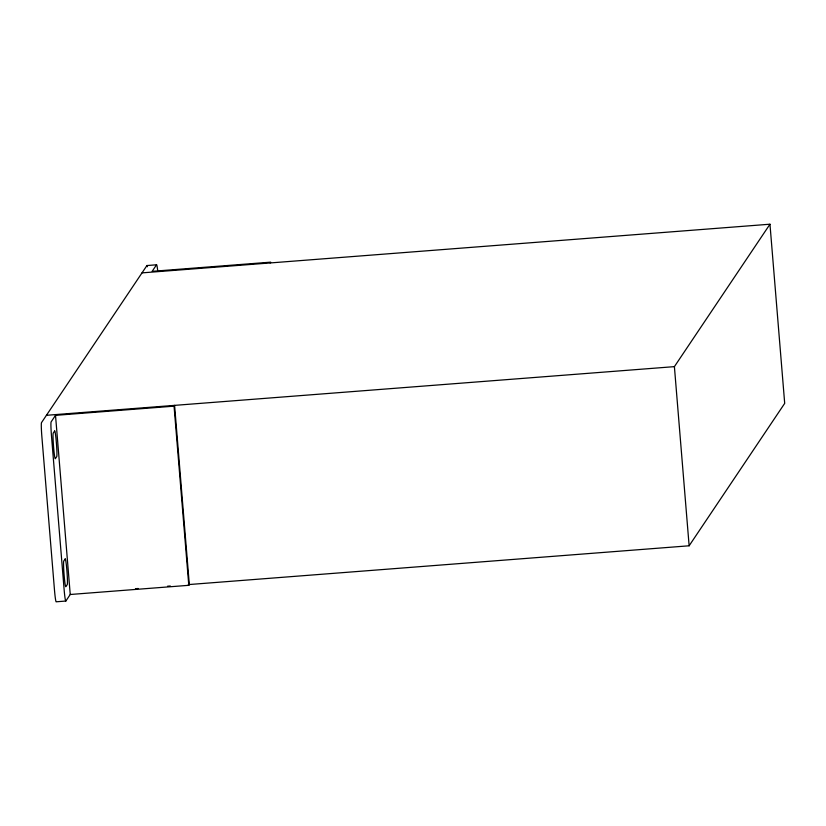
<?xml version="1.0" encoding="UTF-8"?>
<svg xmlns="http://www.w3.org/2000/svg" width="826" height="826" viewBox="0 0 826 826"><rect width="100%" height="100%" fill="white"/><g stroke="black" fill="none" stroke-linecap="round" stroke-linejoin="round"><path stroke-width="1.24" d="M157.663 270.288A12.875 0.785 85.6 0 0 156.537 264.795L146.925 265.549L41.507 422.633A12.875 0.785 85.6 0 0 41.858 436.479L54.485 590.043A12.875 0.785 85.6 0 0 56.24 601.793L65.853 601.039L70.241 594.493L55.518 415.344L174.059 406.155L174.585 405.37L189.319 584.529L188.793 585.314L70.241 594.493M55.518 415.344L51.119 421.89A12.875 0.785 85.6 0 0 51.47 435.736L64.098 589.289A12.875 0.785 85.6 0 0 65.853 601.039M156.537 264.795L152.139 271.341L270.691 262.162L270.154 262.947M188.297 584.601L689.132 545.79L674.398 366.641L769.966 224.207L142 272.879M689.132 545.79L784.7 403.367L769.966 224.207M46.432 415.302L674.398 366.641M135.495 588.701L138.21 588.484M167.533 586.212L170.311 585.995M174.059 406.155L188.793 585.314M146.925 265.549A12.875 0.785 85.6 0 1 147.41 266.736M54.63 431.017L53.225 433.113A12.875 0.785 85.6 0 0 53.576 446.959A12.875 0.785 85.6 0 0 55.332 458.709L56.736 456.613A12.875 0.785 85.6 0 0 56.385 442.767A12.875 0.785 85.6 0 0 54.63 431.017M65.151 558.985L63.747 561.081A12.875 0.785 85.6 0 0 64.098 574.927A12.875 0.785 85.6 0 0 65.853 586.677L67.257 584.581A12.875 0.785 85.6 0 0 66.906 570.735A12.875 0.785 85.6 0 0 65.151 558.985"/></g></svg>
